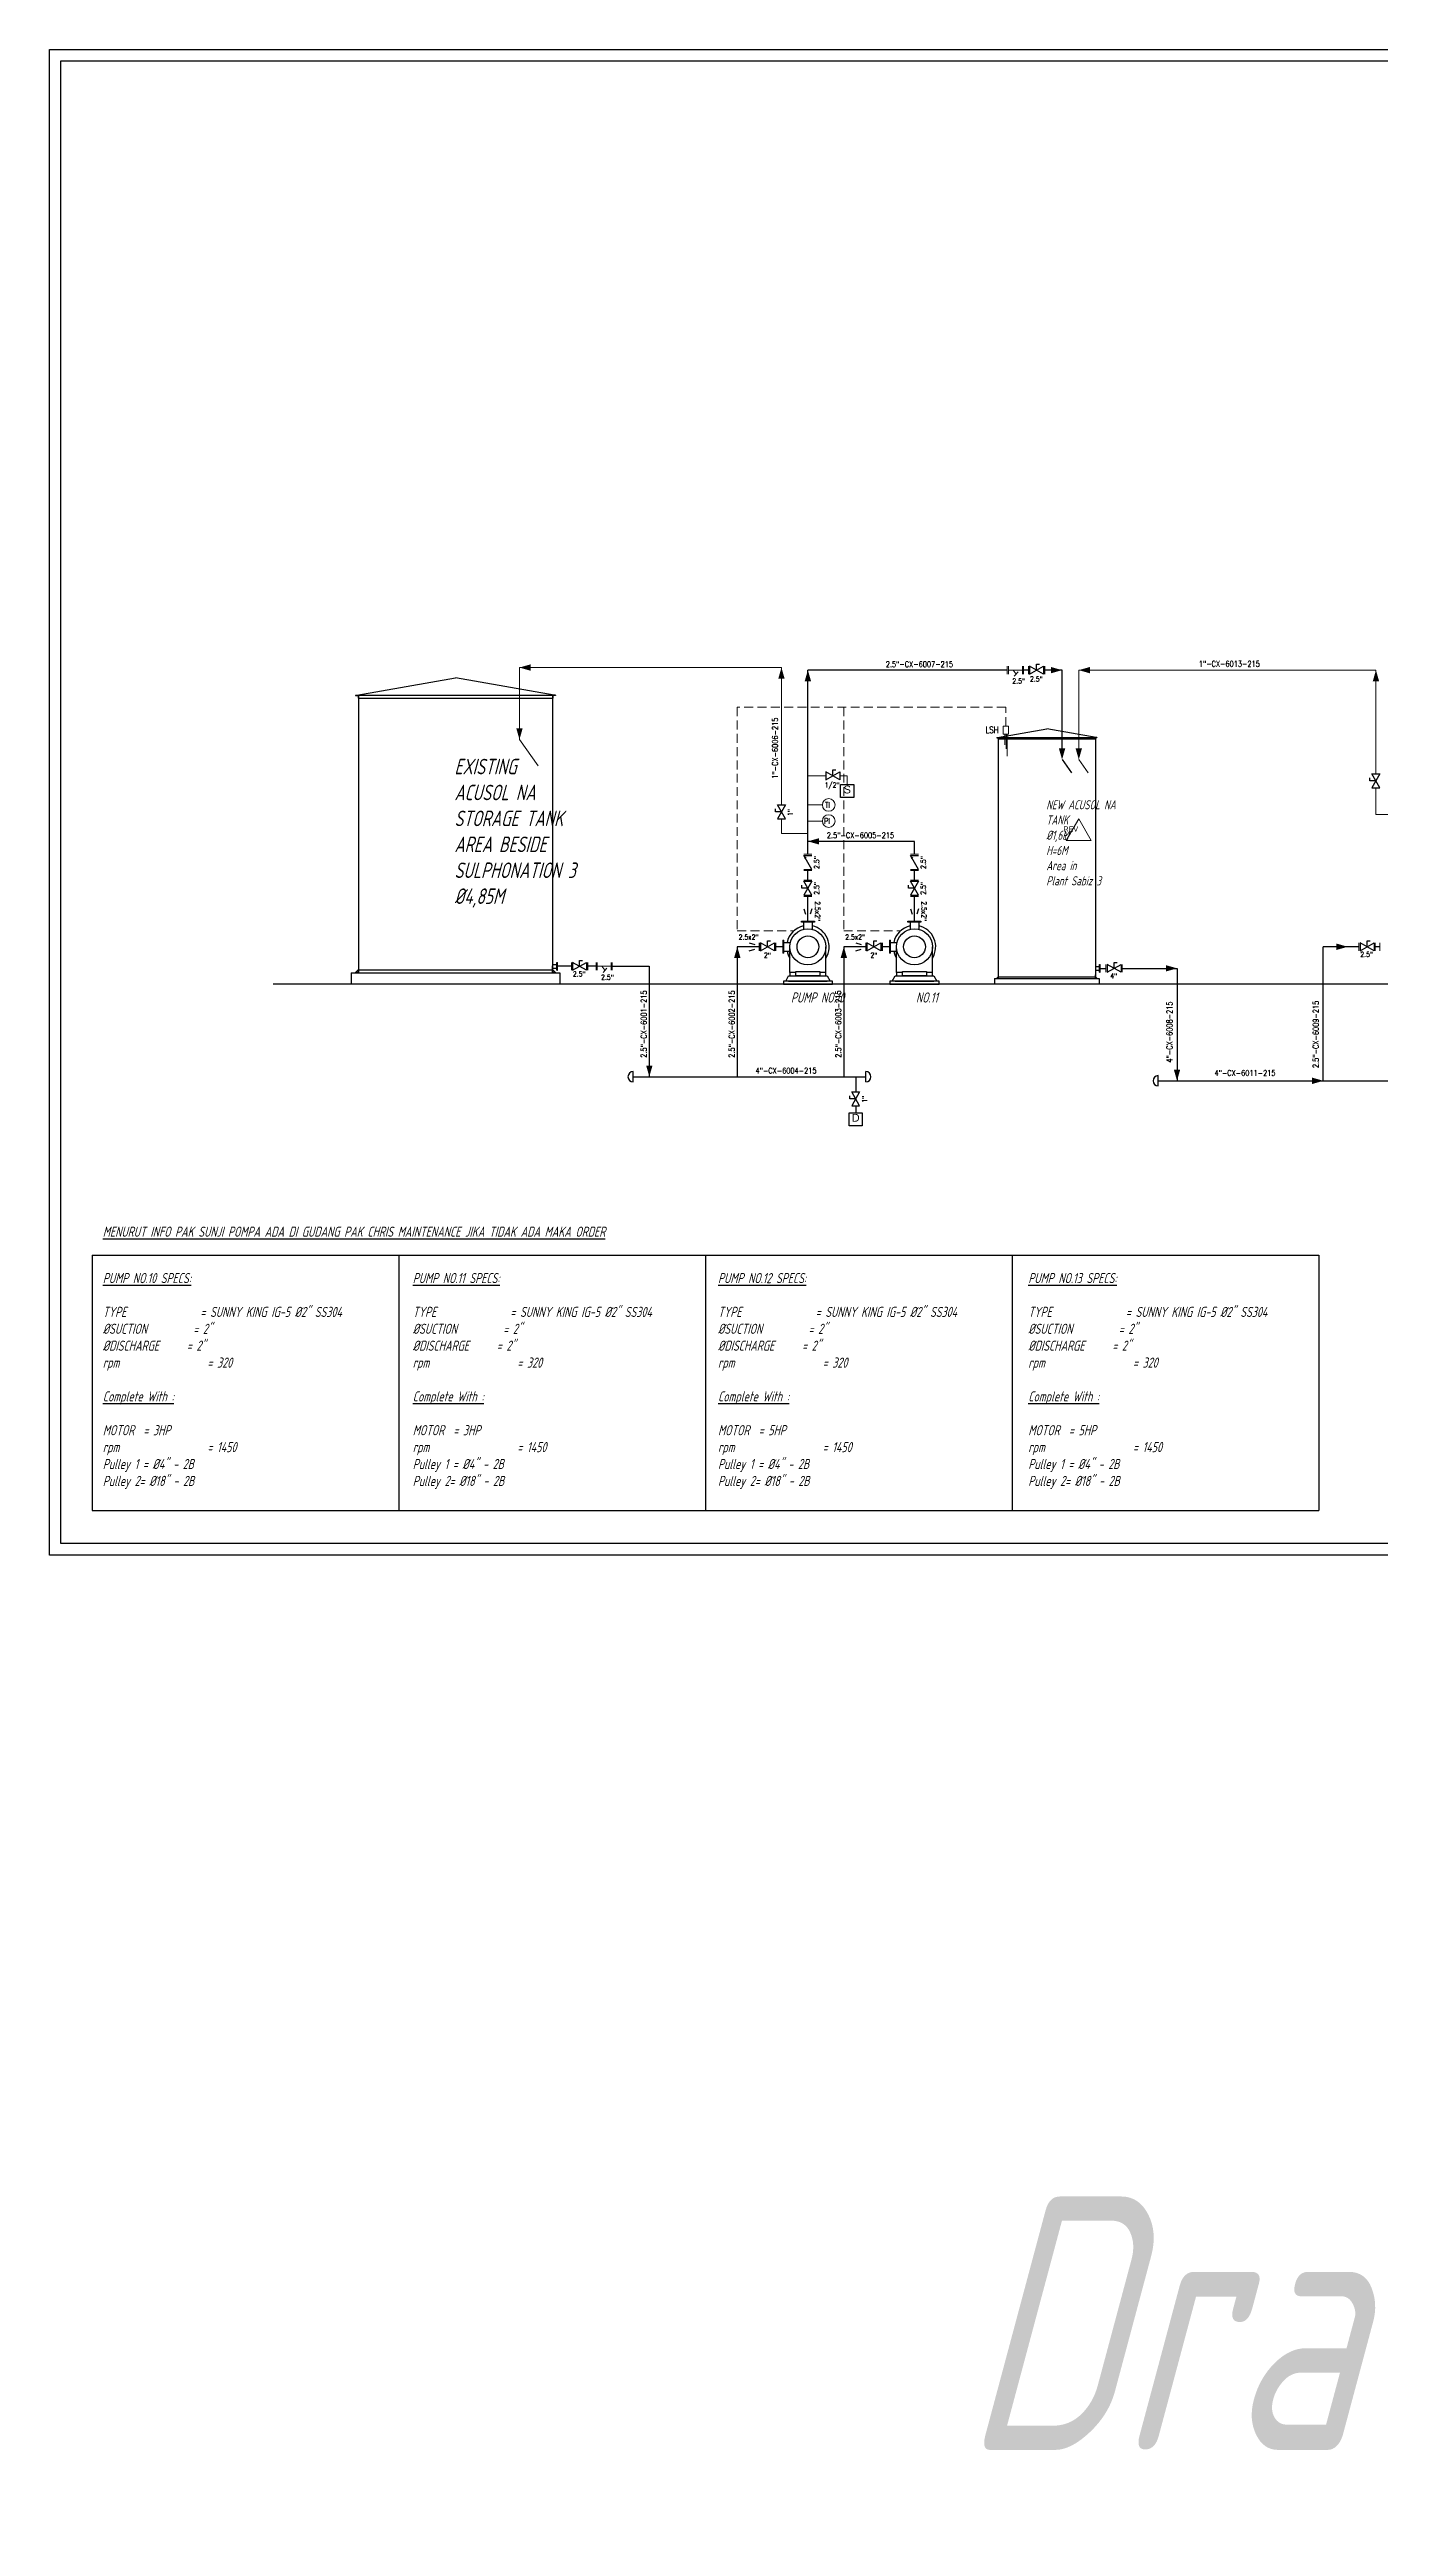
# Model space of a CAD drawing. Extents: x -29512 to 147477, y -5232 to 39709.
# Drawn here: x 139985.4 to 140248.1, y 7684.6 to 8173.2 of the extents above; entities that cross this region are included whole.
import ezdxf
from ezdxf.enums import TextEntityAlignment as Align

# ---------------------------------------------------------------- set-up
doc = ezdxf.new("R2010")
doc.units = 0
doc.linetypes.add('HIDDEN', pattern=[0.375, 0.25, -0.125])
doc.layers.get('0').update_dxf_attribs({"linetype": 'CONTINUOUS'})
for name, color, linetype, lineweight in [('DIMENSI', 20, 'CONTINUOUS', 9), ('FITTING', 7, 'CONTINUOUS', 13), ('TAG', 140, 'CONTINUOUS', 13)]:
    doc.layers.add(name, color=color, linetype=linetype, lineweight=lineweight)
for name, color, linetype in [('DIMENSION', 3, 'CONTINUOUS'), ('P-707D', 7, 'CONTINUOUS'), ('RED', 1, 'CONTINUOUS'), ('roller', 11, 'CONTINUOUS'), ('S', 7, 'CONTINUOUS')]:
    doc.layers.add(name, color=color, linetype=linetype)
doc.styles.add('A3', font='arial.ttf', dxfattribs={"height": 0.3})
doc.styles.add('C4', font='COMPLEX', dxfattribs={"height": 0.4})
doc.styles.add('Romans100', font='romans.shx', dxfattribs={"width": 0.8, "height": 200})
doc.styles.add('S', font='ITALIC', dxfattribs={"height": 6})
doc.styles.add('S25', font='SIMPLEX', dxfattribs={"width": 0.8, "height": 0.25})
doc.styles.add('STYLE4', font='isocp.shx', dxfattribs={"width": 0.8, "oblique": 15, "height": 2})

# ---------------------------------------------------------------- blocks, each defined once
blk = doc.blocks.new('PRESA', base_point=(1.75, 0.1))
for p, q in [((1.5, 0.1), (1.5, 0.6)), ((1.5, 0.6), (2, 0.6)), ((2, 0.1), (1.5, 0.1)), ((2, 0.6), (2, 0.1))]:
    blk.add_line(p, q)
at = {"style": 'S', "width": 1.2}
blk.add_attdef('1', text='', height=0.3, dxfattribs=at).set_placement((1.75, 0.2), align=Align.CENTER)
blk = doc.blocks.new('FRECC2', base_point=(19.5, 44))
at = {"layer": 'RED'}
blk.add_solid([(19.5, 44), (19.85, 44.1), (19.85, 43.9)], dxfattribs=at)

msp = doc.modelspace()

# ---------------------------------------------------------------- linework, layer by layer
at = {"lineweight": 15}
for p, q in [((140175.5754, 8050.7706), (140176.1972, 8049.9919)), ((140176.5784, 8050.4169), (140175.8159, 8049.5668)), ((140093.5074, 7992.3393), (140096.2613, 7992.3399)), ((140094.4205, 7992.3396), (140095.0422, 7991.5609)), ((140095.4234, 7991.9859), (140094.661, 7991.1358))]:
    msp.add_line(p, q, dxfattribs=at)
for p, q in [((140178.8358, 8051.5574), (140178.8358, 8049.9838)), ((140181.5897, 8049.9838), (140178.8358, 8051.5574)), ((140178.8358, 8049.9838), (140181.5897, 8051.5574)), ((140180.2128, 8051.9508), (140180.8029, 8051.9508)), ((140180.2128, 8050.7706), (140180.2128, 8051.9508)), ((140181.5897, 8051.5574), (140181.5897, 8049.9838)), ((140138.6252, 8030.6994), (140138.6252, 8029.1258)), ((140141.379, 8029.1258), (140138.6252, 8030.6994)), ((140138.6252, 8029.1258), (140141.379, 8030.6994)), ((140140.0021, 8031.0928), (140140.5922, 8031.0928)), ((140140.0021, 8029.9126), (140140.0021, 8031.0928)), ((140141.379, 8030.6994), (140141.379, 8029.1258)), ((140246.017, 8028.9441), (140246.017, 8029.5342)), ((140247.1972, 8028.9441), (140246.017, 8028.9441)), ((140246.4104, 8030.3211), (140247.984, 8030.3211)), ((140247.984, 8030.3211), (140246.4104, 8027.5672)), ((140247.984, 8027.5672), (140246.4104, 8030.3211)), ((140129.0832, 8024.1959), (140130.6569, 8024.1959)), ((140130.6569, 8024.1959), (140129.0832, 8021.4421)), ((140130.6569, 8021.4421), (140129.0832, 8024.1959)), ((140246.4104, 8027.5672), (140247.984, 8027.5672)), ((140128.6898, 8022.819), (140128.6898, 8023.4091)), ((140129.87, 8022.819), (140128.6898, 8022.819)), ((140129.0832, 8021.4421), (140130.6569, 8021.4421)), ((140134.2887, 8009.1232), (140135.8623, 8009.1232)), ((140135.8623, 8009.1232), (140134.2887, 8006.3694)), ((140135.8623, 8006.3694), (140134.2887, 8009.1232)), ((140155.3241, 8009.1232), (140156.8977, 8009.1232)), ((140156.8977, 8009.1232), (140155.3241, 8006.3694)), ((140156.8977, 8006.3694), (140155.3241, 8009.1232)), ((140133.8953, 8007.7463), (140133.8953, 8008.3364)), ((140135.0755, 8007.7463), (140133.8953, 8007.7463)), ((140134.2887, 8006.3694), (140135.8623, 8006.3694)), ((140154.9307, 8007.7463), (140154.9307, 8008.3364)), ((140156.1109, 8007.7463), (140154.9307, 8007.7463)), ((140155.3241, 8006.3694), (140156.8977, 8006.3694)), ((140125.7234, 7996.9846), (140125.7234, 7995.411)), ((140128.4772, 7995.411), (140125.7234, 7996.9846)), ((140125.7234, 7995.411), (140128.4772, 7996.9846)), ((140127.1003, 7997.378), (140127.6904, 7997.378)), ((140127.1003, 7996.1978), (140127.1003, 7997.378)), ((140128.4772, 7996.9846), (140128.4772, 7995.411)), ((140146.7507, 7996.9846), (140146.7507, 7995.411)), ((140149.5045, 7995.411), (140146.7507, 7996.9846)), ((140146.7507, 7995.411), (140149.5045, 7996.9846)), ((140148.1276, 7997.378), (140148.7177, 7997.378)), ((140148.1276, 7996.1978), (140148.1276, 7997.378)), ((140149.5045, 7996.9846), (140149.5045, 7995.411)), ((140244.0706, 7996.9846), (140244.0706, 7995.411)), ((140246.8244, 7995.411), (140244.0706, 7996.9846)), ((140244.0706, 7995.411), (140246.8244, 7996.9846)), ((140245.4475, 7997.378), (140246.0376, 7997.378)), ((140245.4475, 7996.1978), (140245.4475, 7997.378)), ((140246.8244, 7996.9846), (140246.8244, 7995.411)), ((140088.6527, 7993.1264), (140088.6527, 7991.5528)), ((140091.4065, 7991.5528), (140088.6527, 7993.1264)), ((140088.6527, 7991.5528), (140091.4065, 7993.1264)), ((140090.0296, 7993.5198), (140090.6197, 7993.5198)), ((140090.0296, 7992.3396), (140090.0296, 7993.5198)), ((140091.4065, 7993.1264), (140091.4065, 7991.5528)), ((140194.1492, 7992.731), (140194.1492, 7991.1574)), ((140196.903, 7991.1574), (140194.1492, 7992.731)), ((140194.1492, 7991.1574), (140196.903, 7992.731)), ((140195.5261, 7993.1244), (140196.1162, 7993.1244)), ((140195.5261, 7991.9442), (140195.5261, 7993.1244)), ((140196.903, 7992.731), (140196.903, 7991.1574)), ((140143.3388, 7966.195), (140143.3388, 7966.7851)), ((140144.519, 7966.195), (140143.3388, 7966.195)), ((140143.7322, 7967.5719), (140145.3058, 7967.5719)), ((140145.3058, 7967.5719), (140143.7322, 7964.8181)), ((140145.3058, 7964.8181), (140143.7322, 7967.5719)), ((140143.7322, 7964.8181), (140145.3058, 7964.8181))]:
    msp.add_line(p, q)
at = {"color": 1, "lineweight": 5}
for p, q in [((140173.9879, 8038.1434), (140173.9879, 8036.0078)), ((140174.2079, 8038.1434), (140174.2079, 8035.277)), ((140174.4386, 8038.1434), (140174.4386, 8033.77))]:
    msp.add_line(p, q, dxfattribs=at)
at = {"color": 1, "lineweight": 20}
for p, q in [((140188.5775, 8021.4089), (140186.0845, 8017.1548)), ((140188.5775, 8021.4089), (140190.9862, 8017.1548)), ((140186.0845, 8017.1548), (140190.9862, 8017.1548))]:
    msp.add_line(p, q, dxfattribs=at)
at = {"lineweight": 15}
for points in [[(140174.6624, 8051.5567), (140174.6624, 8049.983)], [(140177.4162, 8051.5567), (140177.4162, 8049.983)], [(140093.5074, 7993.1257), (140093.5074, 7991.552)], [(140096.2613, 7993.1257), (140096.2613, 7991.552)]]:
    msp.add_lwpolyline(points, dxfattribs=at)
at = {"color": 1, "lineweight": 5}
msp.add_lwpolyline([(140173.6049, 8039.717), (140174.7074, 8039.717), (140174.7074, 8038.1434), (140173.6049, 8038.1434)], close=True, dxfattribs=at)
at = {"layer": 'DIMENSI', "color": 0, "linetype": 'ByBlock', "lineweight": 9}
for points in [[(140133.8061, 8001.2526), (140136.3813, 8001.2526)], [(140133.8061, 8001.0573), (140136.3813, 8001.0573)], [(140154.8334, 8001.2526), (140157.4086, 8001.2526)], [(140154.8334, 8001.0573), (140157.4086, 8001.0573)], [(140130.1413, 7994.9102), (140130.1413, 7997.4854)], [(140130.3367, 7994.9102), (140130.3367, 7997.4854)], [(140151.1686, 7994.9102), (140151.1686, 7997.4854)], [(140151.364, 7994.9102), (140151.364, 7997.4854)]]:
    msp.add_lwpolyline(points, close=True, dxfattribs=at)
at = {"layer": 'DIMENSION', "color": 7, "lineweight": 25}
for p, q in [((140046.096, 8045.8022), (140065.5444, 8049.2315)), ((140084.9928, 8045.8022), (140065.5444, 8049.2315)), ((140046.3782, 8045.8022), (140084.7105, 8045.8022)), ((140046.3782, 8045.8022), (140046.3782, 7991.0894)), ((140084.7105, 8045.8022), (140084.7105, 7991.0894)), ((140172.5133, 8037.4764), (140182.2375, 8039.1911)), ((140191.9617, 8037.4764), (140182.2375, 8039.1911)), ((140172.6544, 8037.4764), (140191.8206, 8037.4764)), ((140172.6544, 8037.4764), (140172.6544, 7989.9603)), ((140191.8206, 8037.4764), (140191.8206, 7989.9603)), ((140044.9386, 7991.0894), (140044.9386, 7988.8312)), ((140044.9386, 7991.0894), (140086.1501, 7991.0894)), ((140084.7105, 7991.4027), (140084.7105, 7992.4697)), ((140085.5431, 7993.1264), (140085.6764, 7993.1264)), ((140085.5431, 7991.5528), (140085.5431, 7993.1264)), ((140085.5431, 7991.5528), (140085.6764, 7991.5528)), ((140085.6764, 7991.5528), (140085.6764, 7993.1264)), ((140086.1501, 7991.0894), (140086.1501, 7988.8312)), ((140171.9346, 7989.9603), (140171.9346, 7988.8312)), ((140171.9346, 7989.9603), (140192.5404, 7989.9603)), ((140191.8206, 7990.117), (140191.8206, 7990.6505)), ((140192.5404, 7989.9603), (140192.5404, 7988.8312)), ((140192.6532, 7992.731), (140192.7864, 7992.731)), ((140192.6532, 7991.1574), (140192.6532, 7992.731)), ((140192.6532, 7991.1574), (140192.7864, 7991.1574)), ((140192.7864, 7991.1574), (140192.7864, 7992.731))]:
    msp.add_line(p, q, dxfattribs=at)
at = {"layer": 'DIMENSION', "color": 0, "linetype": 'ByBlock', "lineweight": 15, "ltscale": 0.5}
for p, q in [((140129.87, 8051.2811), (140078.167, 8051.2811)), ((140078.167, 8051.2811), (140078.167, 8037.1005)), ((140129.87, 8024.1959), (140129.87, 8051.2811)), ((140247.1972, 8050.7706), (140188.5488, 8050.7706)), ((140188.5488, 8042.0802), (140188.5488, 8050.7706)), ((140247.1972, 8030.3211), (140247.1972, 8050.7706)), ((140188.5488, 8033.6763), (140188.5488, 8042.0802)), ((140078.167, 8037.1005), (140081.8684, 8031.87)), ((140135.0856, 8029.9126), (140138.6252, 8029.9126)), ((140141.379, 8029.9126), (140142.8369, 8029.9126)), ((140142.8369, 8029.9126), (140142.8369, 8028.2213)), ((140188.5488, 8033.1256), (140190.3995, 8030.5103)), ((140137.9597, 8024.1733), (140135.0856, 8024.1733)), ((140247.1972, 8022.2705), (140247.1972, 8027.5672)), ((140129.87, 8018.5569), (140129.87, 8021.4421)), ((140135.0856, 8018.5569), (140129.87, 8018.5569)), ((140137.9597, 8021.0051), (140135.0856, 8021.0051)), ((140261.5933, 8022.2705), (140247.1972, 8022.2705))]:
    msp.add_line(p, q, dxfattribs=at)
at = {"layer": 'DIMENSION', "color": 6, "linetype": 'ByBlock', "lineweight": 15, "ltscale": 0.5}
for p, q in [((140174.4319, 8051.5574), (140174.4319, 8049.9838)), ((140177.6467, 8051.5574), (140177.6467, 8049.9838)), ((140178.6054, 8051.5574), (140178.6054, 8049.9838)), ((140181.8201, 8051.5574), (140181.8201, 8049.9838)), ((140134.2988, 8014.4545), (140135.8724, 8014.4545)), ((140155.3342, 8014.4545), (140156.9078, 8014.4545)), ((140134.2887, 8009.3537), (140135.8623, 8009.3537)), ((140134.2988, 8011.2397), (140135.8724, 8011.2397)), ((140155.3241, 8009.3537), (140156.8977, 8009.3537)), ((140155.3342, 8011.2397), (140156.9078, 8011.2397)), ((140134.2887, 8006.1389), (140135.8623, 8006.1389)), ((140155.3241, 8006.1389), (140156.8977, 8006.1389)), ((140243.8401, 7996.9846), (140243.8401, 7995.411)), ((140247.0549, 7996.9846), (140247.0549, 7995.411)), ((140247.9671, 7996.9846), (140247.9671, 7995.411)), ((140088.4222, 7993.1264), (140088.4222, 7991.5528)), ((140091.637, 7993.1264), (140091.637, 7991.5528)), ((140093.2769, 7993.1264), (140093.2769, 7991.5528)), ((140096.4917, 7993.1264), (140096.4917, 7991.5528)), ((140193.9187, 7992.731), (140193.9187, 7991.1574)), ((140197.1335, 7992.731), (140197.1335, 7991.1574))]:
    msp.add_line(p, q, dxfattribs=at)
at = {"layer": 'DIMENSION', "color": 6, "lineweight": 25}
for p, q in [((140045.8137, 8045.8022), (140046.3782, 8045.8022)), ((140045.8137, 8045.8022), (140045.8137, 8045.7457)), ((140045.8137, 8045.7457), (140046.3218, 8045.7457)), ((140046.3218, 8045.7457), (140046.3218, 8045.2376)), ((140046.3218, 8045.2376), (140046.3782, 8045.2376)), ((140046.3782, 8045.8022), (140046.3782, 8045.2376)), ((140046.3782, 8045.2376), (140084.7105, 8045.2376)), ((140084.7105, 8045.8022), (140084.7105, 8045.2376)), ((140085.2751, 8045.8022), (140084.7105, 8045.8022)), ((140084.767, 8045.2376), (140084.7105, 8045.2376)), ((140085.2751, 8045.7457), (140084.767, 8045.7457)), ((140084.767, 8045.7457), (140084.767, 8045.2376)), ((140085.2751, 8045.8022), (140085.2751, 8045.7457)), ((140172.3721, 8037.4764), (140172.6544, 8037.4764)), ((140172.3721, 8037.4764), (140172.3721, 8037.4482)), ((140172.3721, 8037.4482), (140172.6262, 8037.4482)), ((140172.6262, 8037.4482), (140172.6262, 8037.1942)), ((140172.6262, 8037.1942), (140172.6544, 8037.1942)), ((140172.6544, 8037.4764), (140172.6544, 8037.1942)), ((140172.6544, 8037.1942), (140191.8206, 8037.1942)), ((140191.8206, 8037.4764), (140191.8206, 8037.1942)), ((140192.1028, 8037.4764), (140191.8206, 8037.4764)), ((140191.8488, 8037.1942), (140191.8206, 8037.1942)), ((140192.1028, 8037.4482), (140191.8488, 8037.4482)), ((140191.8488, 8037.4482), (140191.8488, 8037.1942)), ((140192.1028, 8037.4764), (140192.1028, 8037.4482)), ((140045.8137, 7991.1458), (140046.3218, 7991.6539)), ((140045.8137, 7991.1458), (140046.3218, 7991.1458)), ((140045.8137, 7991.0894), (140045.8137, 7991.1458)), ((140045.8137, 7991.0894), (140046.3782, 7991.0894)), ((140046.3218, 7991.1458), (140046.3218, 7991.6539)), ((140046.3218, 7991.6539), (140046.3782, 7991.6539)), ((140046.3782, 7991.0894), (140046.3782, 7991.6539)), ((140046.3782, 7991.6539), (140084.7105, 7991.6539)), ((140084.7105, 7991.0894), (140084.7105, 7991.6539)), ((140084.767, 7991.6539), (140084.7105, 7991.6539)), ((140084.767, 7991.6539), (140084.7105, 7991.6539)), ((140085.2751, 7991.0894), (140084.7105, 7991.0894)), ((140084.767, 7991.1458), (140084.767, 7991.6539)), ((140084.767, 7991.6539), (140085.2751, 7991.1458)), ((140085.2751, 7991.1458), (140084.767, 7991.1458)), ((140085.2751, 7991.0894), (140085.2751, 7991.1458)), ((140172.3721, 7989.9885), (140172.6262, 7990.2426)), ((140172.3721, 7989.9885), (140172.6262, 7989.9885)), ((140172.3721, 7989.9603), (140172.3721, 7989.9885)), ((140172.3721, 7989.9603), (140172.6544, 7989.9603)), ((140172.6262, 7989.9885), (140172.6262, 7990.2426)), ((140172.6262, 7990.2426), (140172.6544, 7990.2426)), ((140172.6544, 7989.9603), (140172.6544, 7990.2426)), ((140172.6544, 7990.2426), (140191.8206, 7990.2426)), ((140191.8206, 7989.9603), (140191.8206, 7990.2426)), ((140191.8488, 7990.2426), (140191.8206, 7990.2426)), ((140191.8488, 7990.2426), (140191.8206, 7990.2426)), ((140192.1028, 7989.9603), (140191.8206, 7989.9603)), ((140191.8488, 7989.9885), (140191.8488, 7990.2426)), ((140191.8488, 7990.2426), (140192.1028, 7989.9885)), ((140192.1028, 7989.9885), (140191.8488, 7989.9885)), ((140192.1028, 7989.9603), (140192.1028, 7989.9885))]:
    msp.add_line(p, q, dxfattribs=at)
at = {"layer": 'DIMENSION', "color": 4, "linetype": 'HIDDEN', "lineweight": 15, "ltscale": 7}
for p, q in [((140121.1453, 8043.4477), (140121.1453, 7999.338)), ((140174.1562, 8043.4477), (140121.1453, 8043.4477)), ((140142.1808, 8043.4477), (140142.1808, 7999.338)), ((140174.1562, 8039.717), (140174.1562, 8043.4477)), ((140121.1453, 7999.338), (140132.3269, 7999.338)), ((140142.1727, 7999.338), (140153.3542, 7999.338))]:
    msp.add_line(p, q, dxfattribs=at)
at = {"layer": 'DIMENSION', "color": 1, "lineweight": 25, "ltscale": 0.5}
for p, q in [((140121.1555, 7996.1978), (140121.1555, 7970.5678)), ((140125.4929, 7996.1978), (140121.1555, 7996.1978)), ((140130.1413, 7996.1978), (140128.7077, 7996.1978)), ((140142.1828, 7996.1978), (140142.1828, 7970.5678)), ((140146.5202, 7996.1978), (140142.1828, 7996.1978)), ((140151.1686, 7996.1978), (140149.735, 7996.1978)), ((140236.8108, 7969.7593), (140236.8108, 7996.1978)), ((140243.8401, 7996.1978), (140236.8108, 7996.1978)), ((140247.9671, 7996.1978), (140247.0549, 7996.1978)), ((140088.4222, 7992.3396), (140085.6764, 7992.3396)), ((140093.2769, 7992.3396), (140091.637, 7992.3396)), ((140096.4917, 7992.3396), (140103.7936, 7992.3396)), ((140103.7936, 7992.3396), (140103.7936, 7970.5678)), ((140100.5977, 7970.5678), (140146.4989, 7970.5678))]:
    msp.add_line(p, q, dxfattribs=at)
at = {"layer": 'DIMENSION', "color": 6, "linetype": 'ByBlock', "ltscale": 0.5}
for p, q in [((140125.4929, 7996.9846), (140125.4929, 7995.411)), ((140128.7077, 7996.9846), (140128.7077, 7995.411)), ((140146.5202, 7996.9846), (140146.5202, 7995.411)), ((140149.735, 7996.9846), (140149.735, 7995.411))]:
    msp.add_line(p, q, dxfattribs=at)
at = {"layer": 'DIMENSION', "color": 7, "linetype": 'ByBlock', "lineweight": 25, "ltscale": 5}
for p, q in [((140084.7105, 7992.7101), (140085.5431, 7992.7101)), ((140084.7105, 7991.9691), (140085.5431, 7991.9691)), ((140191.8206, 7992.3147), (140192.6532, 7992.3147)), ((140191.8206, 7991.5737), (140192.6532, 7991.5737))]:
    msp.add_line(p, q, dxfattribs=at)
at = {"layer": 'DIMENSION', "color": 7, "linetype": 'ByBlock', "ltscale": 0.5}
msp.add_line((140314.466, 7988.8312), (140029.537, 7988.8312), dxfattribs=at)
at = {"layer": 'DIMENSION', "color": 0, "linetype": 'ByBlock', "ltscale": 0.5}
for p, q in [((140100.5977, 7969.549), (140100.5977, 7971.5866)), ((140144.519, 7970.5678), (140144.519, 7967.5719)), ((140146.4989, 7969.549), (140146.4989, 7971.5866)), ((140204.2204, 7968.7405), (140204.2204, 7970.7781)), ((140144.519, 7964.8181), (140144.519, 7963.4678)), ((139993.8406, 7935.3395), (139993.8406, 7884.9799)), ((139993.8406, 7935.3395), (140235.8923, 7935.3395)), ((140054.3536, 7935.3395), (140054.3536, 7884.9799)), ((140114.8665, 7935.3395), (140114.8665, 7884.9799)), ((140175.3794, 7935.3395), (140175.3794, 7884.9799)), ((140235.8923, 7935.3395), (140235.8923, 7884.9799)), ((139993.8406, 7884.9799), (140235.8923, 7884.9799))]:
    msp.add_line(p, q, dxfattribs=at)
at = {"layer": 'DIMENSION', "color": 6, "linetype": 'ByBlock', "ltscale": 0.5}
msp.add_lwpolyline([(140405.4198, 7876.2005), (139985.4198, 7876.2005), (139985.4198, 8173.2005), (140405.4198, 8173.2005)], close=True, dxfattribs=at)
at = {"layer": 'DIMENSION', "color": 0, "linetype": 'ByBlock', "ltscale": 0.5}
for points in [[(139987.6698, 8170.9505), (140403.1698, 8170.9505), (140403.1698, 7878.4505), (139987.6698, 7878.4505)], [(140130.2461, 7988.8312), (140139.9413, 7988.8312), (140139.9413, 7989.3914), (140130.2461, 7989.3914)], [(140132.727, 7991.3022), (140137.4604, 7991.3022), (140137.4604, 7990.4583), (140132.727, 7990.4583)], [(140151.2734, 7988.8312), (140160.9686, 7988.8312), (140160.9686, 7989.3914), (140151.2734, 7989.3914)], [(140153.7543, 7991.3022), (140158.4877, 7991.3022), (140158.4877, 7990.4583), (140153.7543, 7990.4583)]]:
    msp.add_lwpolyline(points, close=True, dxfattribs=at)
for points in [[(140134.2465, 8000.3018, 0.29941233), (140130.9896, 7997.045)], [(140138.6472, 7993.9767, 0.52247313), (140135.9408, 8000.3018)], [(140155.2738, 8000.3018, 0.29941233), (140152.0169, 7997.045)], [(140159.6745, 7993.9767, 0.52247313), (140156.9682, 8000.3018)], [(140130.9896, 7995.3506, 0.08899884), (140131.5401, 7993.9767)], [(140152.0169, 7995.3506, 0.08899884), (140152.5674, 7993.9767)]]:
    msp.add_lwpolyline(points, format="xyb", dxfattribs=at)
for points in [[(140133.8061, 8001.0573), (140133.8061, 8001.2526)], [(140134.2465, 8001.0573), (140134.2465, 7999.6489)], [(140135.9408, 8001.0573), (140135.9408, 7999.6489)], [(140136.3813, 8001.2526), (140136.3813, 8001.0573)], [(140154.8334, 8001.0573), (140154.8334, 8001.2526)], [(140155.2738, 8001.0573), (140155.2738, 7999.6489)], [(140156.9682, 8001.0573), (140156.9682, 7999.6489)], [(140157.4086, 8001.2526), (140157.4086, 8001.0573)], [(140130.1413, 7997.4854), (140130.3367, 7997.4854)], [(140130.3367, 7994.9102), (140130.1413, 7994.9102)], [(140130.3367, 7997.045), (140131.6426, 7997.045)], [(140130.3367, 7995.3506), (140131.6426, 7995.3506)], [(140131.5401, 7991.1382), (140131.5401, 7996.1978)], [(140138.6472, 7991.1382), (140138.6472, 7996.1978)], [(140151.1686, 7997.4854), (140151.364, 7997.4854)], [(140151.364, 7994.9102), (140151.1686, 7994.9102)], [(140151.364, 7997.045), (140152.6699, 7997.045)], [(140151.364, 7995.3506), (140152.6699, 7995.3506)], [(140152.5674, 7991.1382), (140152.5674, 7996.1978)], [(140159.6745, 7991.1382), (140159.6745, 7996.1978)], [(140130.7017, 7989.3914), (140131.2656, 7990.4583), (140138.9217, 7990.4583), (140139.4856, 7989.3914)], [(140131.2656, 7989.3914), (140138.9217, 7989.3914)], [(140132.727, 7991.1382), (140131.5401, 7991.1382), (140131.5401, 7990.4583), (140138.6472, 7990.4583), (140138.6472, 7991.1382), (140137.4604, 7991.1382)], [(140151.729, 7989.3914), (140152.293, 7990.4583), (140159.949, 7990.4583), (140160.513, 7989.3914)], [(140152.293, 7989.3914), (140159.949, 7989.3914)], [(140153.7543, 7991.1382), (140152.5674, 7991.1382), (140152.5674, 7990.4583), (140159.6745, 7990.4583), (140159.6745, 7991.1382), (140158.4877, 7991.1382)]]:
    msp.add_lwpolyline(points, dxfattribs=at)
at = {"layer": 'DIMENSION', "color": 0, "linetype": 'ByBlock', "lineweight": 15, "ltscale": 0.5}
for centre in [(140139.2134, 8024.1733), (140139.2134, 8021.0051)]:
    msp.add_circle(centre, 1.2537, dxfattribs=at)
at = {"layer": 'DIMENSION', "color": 0, "linetype": 'ByBlock', "ltscale": 0.5}
for centre, radius in [((140135.0937, 7996.1978), 3.5535), ((140156.121, 7996.1978), 3.5535), ((140135.0937, 7996.1978), 2.1507), ((140156.121, 7996.1978), 2.1507)]:
    msp.add_circle(centre, radius, dxfattribs=at)
for centre, start, end in [((140100.5977, 7970.5678), 90, 270), ((140146.4989, 7970.5678), 270, 90), ((140204.2204, 7969.7593), 90, 270)]:
    msp.add_arc(centre, 1.0188, start, end, dxfattribs=at)
at = {"layer": 'FITTING', "linetype": 'ByBlock', "ltscale": 0.5}
msp.add_line((140174.6624, 8050.7699), (140177.4162, 8050.7699), dxfattribs=at)
at = {"layer": 'P-707D', "color": 1, "lineweight": 25}
for p, q in [((140135.0856, 8014.4545), (140135.0856, 8050.7706)), ((140174.4319, 8050.7706), (140135.0856, 8050.7706)), ((140178.6054, 8050.7706), (140177.6467, 8050.7706)), ((140185.2518, 8050.7706), (140181.8201, 8050.7706)), ((140185.2518, 8033.6763), (140185.2518, 8050.7706)), ((140185.2518, 8033.1256), (140187.1025, 8030.5103)), ((140156.121, 8016.9931), (140135.0856, 8016.9931)), ((140156.121, 8014.4545), (140156.121, 8016.9931)), ((140135.0856, 8009.3537), (140135.0856, 8011.2397)), ((140156.121, 8009.3537), (140156.121, 8011.2397)), ((140156.121, 8009.3537), (140156.121, 8011.2397)), ((140135.0856, 8001.2526), (140135.0856, 8006.1389)), ((140156.121, 8001.2526), (140156.121, 8006.1389)), ((140192.7864, 7991.9442), (140193.9187, 7991.9442)), ((140197.1335, 7991.9442), (140207.9367, 7991.9442)), ((140207.9367, 7991.9442), (140207.9367, 7969.7593)), ((140204.2204, 7969.7593), (140278.1462, 7969.7593))]:
    msp.add_line(p, q, dxfattribs=at)
at = {"layer": 'RED', "color": 0}
for points in [[(140078.167, 8051.2811), (140080.37, 8051.9106), (140080.37, 8050.6517)], [(140129.87, 8051.2811), (140130.4995, 8049.0781), (140129.2406, 8049.0781)], [(140188.5488, 8050.7706), (140190.7518, 8051.4001), (140190.7518, 8050.1412)], [(140247.1972, 8050.7706), (140247.8266, 8048.5675), (140246.5678, 8048.5675)], [(140078.167, 8037.1005), (140077.5375, 8039.3035), (140078.7964, 8039.3035)], [(140188.5488, 8033.1256), (140187.9193, 8035.3286), (140189.1782, 8035.3286)]]:
    msp.add_solid(points, dxfattribs=at)
at = {"layer": 'roller', "color": 0, "linetype": 'ByBlock', "lineweight": 9}
for p, q in [((140124.2373, 7988.8312), (140118.0696, 7988.8312)), ((140138.1775, 7988.8312), (140132.0098, 7988.8312)), ((140159.2048, 7988.8312), (140153.0372, 7988.8312))]:
    msp.add_line(p, q, dxfattribs=at)
at = {"layer": 'S'}
for p, q in [((140135.8724, 8011.4701), (140134.2988, 8014.224)), ((140134.2988, 8014.224), (140135.8724, 8014.224)), ((140156.9078, 8011.4701), (140155.3342, 8014.224)), ((140155.3342, 8014.224), (140156.9078, 8014.224)), ((140134.2988, 8011.4701), (140135.8724, 8011.4701)), ((140155.3342, 8011.4701), (140156.9078, 8011.4701)), ((140134.2988, 8003.7067), (140134.6135, 8002.6052)), ((140135.8724, 8003.7067), (140135.5576, 8002.6052)), ((140155.3342, 8003.7067), (140155.6489, 8002.6052)), ((140156.9078, 8003.7067), (140156.5931, 8002.6052)), ((140123.5042, 7996.9846), (140124.6057, 7996.6699)), ((140123.5042, 7995.411), (140124.6057, 7995.7257)), ((140144.5315, 7996.9846), (140145.6331, 7996.6699)), ((140144.5315, 7995.411), (140145.6331, 7995.7257))]:
    msp.add_line(p, q, dxfattribs=at)
for points in [[(140134.2988, 8014.224), (140134.4288, 8013.5109), (140134.8544, 8013.7575)], [(140155.3342, 8014.224), (140155.4643, 8013.5109), (140155.8898, 8013.7575)]]:
    msp.add_solid(points, dxfattribs=at)

# ---------------------------------------------------------------- block references
for p, xscale, yscale, zscale, rotation in [((140135.0856, 8050.7706), 6.294459770608228, 6.294459770608228, 6.294459770611648, 270), ((140185.2518, 8050.7706), 6.294459770608228, 6.294459770608228, 6.294459770611648, 180), ((140185.2518, 8033.1256), 6.294459770608228, 6.294459770608228, 6.294459770611648, 90), ((140121.1555, 7996.1978), 6.294459770608228, 6.294459770608228, 6.294459770611648, 270), ((140142.1828, 7996.1978), 6.294459770608228, 6.294459770608228, 6.294459770611648, 270), ((140241.6128, 7996.1978), 6.294459770608228, 6.294459770608228, 6.294459770611648, 180), ((140207.9367, 7991.9442), 6.294459770608228, 6.294459770608228, 6.294459770611648, 180), ((140103.7936, 7970.5678), 6.294459770611866, 6.294459770611866, 6.294459770611866, 90), ((140207.9367, 7969.7593), 6.294459770611866, 6.294459770611866, 6.294459770611866, 90), ((140236.8108, 7969.7593), 6.294459770608228, 6.294459770608228, 6.294459770611648, 180)]:
    msp.add_blockref('FRECC2', p, dxfattribs=dict(xscale=xscale, yscale=yscale, zscale=zscale, rotation=rotation))
at = {"lineweight": 15}
ref = msp.add_blockref('PRESA', (140142.8369, 8025.6398), dxfattribs=dict(at, xscale=5.162921723796899, yscale=5.162921723825093, zscale=5.162921723825171))
ref.add_attrib('1', 'S', dxfattribs={"height": 1.5489, "style": 'A3'}).set_placement((140142.8493, 8026.4453), align=Align.CENTER)
at = {"xscale": 6.294459770608228, "yscale": 6.294459770608228, "zscale": 6.294459770611648}
msp.add_blockref('FRECC2', (140135.0856, 8016.9931), dxfattribs=at)
ref = msp.add_blockref('PRESA', (140144.519, 7960.8863), dxfattribs=dict(xscale=5.162921723796899, yscale=5.162921723825093, zscale=5.162921723825171))
ref.add_attrib('1', 'D', dxfattribs={"height": 1.5489, "style": 'A3'}).set_placement((140144.5314, 7961.6918), align=Align.CENTER)

# ---------------------------------------------------------------- texts
at = {"color": 1, "lineweight": 25, "insert": (140185.548, 8019.9321), "char_height": 1, "width": 6.090532, "attachment_point": 1, "style": 'C4'}
msp.add_mtext('{\\f@Arial Unicode MS|b0|i0|c0|p34;REV\\P1}', dxfattribs=at)
at = {"layer": 'DIMENSION', "color": 0, "insert": (140065.3355, 8033.2863), "char_height": 3.068549, "attachment_point": 1, "style": 'STYLE4'}
msp.add_mtext('EXISTING\\PACUSOL NA\\PSTORAGE TANK\\PAREA BESIDE \\PSULPHONATION 3\\P%%C4,85M ', dxfattribs=at)
at = {"layer": 'DIMENSION', "color": 6, "insert": (140182.133, 8025.1092), "char_height": 1.8, "attachment_point": 1, "style": 'STYLE4'}
msp.add_mtext('{\\C3;NEW ACUSOL NA\\PTANK\\PØ1,6M \\PH=6M\\PArea in \\PPlant Sabiz 3}', dxfattribs=at)
at = {"layer": 'DIMENSION', "color": 4, "char_height": 2, "attachment_point": 1, "style": 'STYLE4'}
for s, insert in [('PUMP NO.10', (140131.7416, 7987.1887)), ('NO.11', (140156.4078, 7987.1887)), ('{\\LMENURUT INFO PAK SUNJI POMPA ADA DI GUDANG PAK CHRIS MAINTENANCE JIKA TIDAK ADA MAKA ORDER}', (139995.9331, 7940.9895)), ('{\\LPUMP NO.10 SPECS:\\P}\\PTYPE                = SUNNY KING IG-5 Ø2" SS304 \\PØSUCTION          = 2"\\PØDISCHARGE      = 2"\\Prpm                   = 320\\P\\P{\\LComplete With : \\P}\\PMOTOR  = 3HP\\Prpm                   = 1450\\PPulley 1 = Ø4" - 2B\\PPulley 2= Ø18" - 2B', (139995.9331, 7931.8349)), ('{\\LPUMP NO.11 SPECS:\\P}\\PTYPE                = SUNNY KING IG-5 Ø2" SS304 \\PØSUCTION          = 2"\\PØDISCHARGE      = 2"\\Prpm                   = 320\\P\\P{\\LComplete With : \\P}\\PMOTOR  = 3HP\\Prpm                   = 1450\\PPulley 1 = Ø4" - 2B\\PPulley 2= Ø18" - 2B', (140057.1031, 7931.8349)), ('{\\LPUMP NO.12 SPECS:\\P}\\PTYPE                = SUNNY KING IG-5 Ø2" SS304 \\PØSUCTION          = 2"\\PØDISCHARGE      = 2"\\Prpm                   = 320\\P\\P{\\LComplete With : \\P}\\PMOTOR  = 5HP\\Prpm                   = 1450\\PPulley 1 = Ø4" - 2B\\PPulley 2= Ø18" - 2B', (140117.3502, 7931.8349)), ('{\\LPUMP NO.13 SPECS:\\P}\\PTYPE                = SUNNY KING IG-5 Ø2" SS304 \\PØSUCTION          = 2"\\PØDISCHARGE      = 2"\\Prpm                   = 320\\P\\P{\\LComplete With : \\P}\\PMOTOR  = 5HP\\Prpm                   = 1450\\PPulley 1 = Ø4" - 2B\\PPulley 2= Ø18" - 2B', (140178.5832, 7931.8349))]:
    msp.add_mtext(s, dxfattribs=dict(at, insert=insert))
at = {"layer": 'FITTING', "linetype": 'ByBlock', "ltscale": 0.5, "insert": (140165.481, 7749.6631), "char_height": 50, "width": 1689.443083, "attachment_point": 1, "style": 'STYLE4'}
msp.add_mtext('Drawing Original', dxfattribs=at)
at = {"layer": 'S', "lineweight": 15, "style": 'S25', "width": 0.8}
for s, height, p in [('2.5"-CX-6007-215', 1.129135, (140163.7298, 8051.3684)), ('1"-CX-6013-215', 1.129135, (140224.2803, 8051.4497)), ('TI', 1.12913, (140139.4506, 8023.6275)), ('PI', 1.12913, (140139.4506, 8020.4594)), ('2.5"-CX-6005-215', 1.129135, (140152.1078, 8017.6315)), ('4"-CX-6004-215', 1.129135, (140136.7972, 7971.2061)), ('4"-CX-6011-215', 1.129135, (140227.3684, 7970.7419))]:
    msp.add_text(s, height=height, dxfattribs=at).set_placement(p, align=Align.RIGHT)
at = {"layer": 'S', "style": 'S25', "width": 0.8}
for s, p in [('2.5"', (140177.9461, 8048.1244)), ('2.5"', (140181.4281, 8048.5314)), ('1/2"', (140141.3482, 8027.6142)), ('2.5x2"', (140125.3457, 7997.6051)), ('2"', (140127.7815, 7994.0339)), ('2.5x2"', (140146.373, 7997.6051)), ('2"', (140148.8088, 7994.0339)), ('2.5"', (140246.621, 7994.2062)), ('2.5"', (140091.2105, 7990.332)), ('2.5"', (140096.7912, 7989.6934)), ('4"', (140196.1413, 7989.9366))]:
    msp.add_text(s, height=1, dxfattribs=at).set_placement(p, align=Align.RIGHT)
at = {"layer": 'S', "lineweight": 15, "style": 'S25', "width": 0.8}
for s, p in [('1"-CX-6006-215', (140129.1674, 8041.3966)), ('2.5"-CX-6001-215', (140103.269, 7987.5732)), ('2.5"-CX-6002-215', (140120.6309, 7987.5732)), ('2.5"-CX-6003-215', (140141.6583, 7987.5732)), ('4"-CX-6008-215', (140207.012, 7985.3965)), ('2.5"-CX-6009-215', (140235.8861, 7985.5495))]:
    msp.add_text(s, height=1.129135, rotation=90, dxfattribs=at).set_placement(p, align=Align.RIGHT)
at = {"layer": 'S', "style": 'S25', "width": 0.8}
for s, rotation, p in [('1"', 90, (140132.0991, 8023.3605)), ('2.5"', 90, (140137.3146, 8014.0624)), ('2.5"', 90, (140158.3501, 8014.0624)), ('2.5"', 90, (140137.3146, 8008.9616)), ('2.5"', 90, (140158.3501, 8008.9616)), ('2.5x2"', 270, (140136.4928, 8001.2571)), ('2.5x2"', 270, (140157.5283, 8001.2571)), ('1"', 90, (140146.7747, 7966.8016))]:
    msp.add_text(s, height=1, rotation=rotation, dxfattribs=at).set_placement(p, align=Align.RIGHT)
at = {"layer": 'TAG', "lineweight": 5, "insert": (140171.4291, 8038.9938), "char_height": 1.27512, "width": 3.63475, "attachment_point": 5, "style": 'Romans100'}
msp.add_mtext('LSH', dxfattribs=at)

doc.saveas('drawing.dxf')
